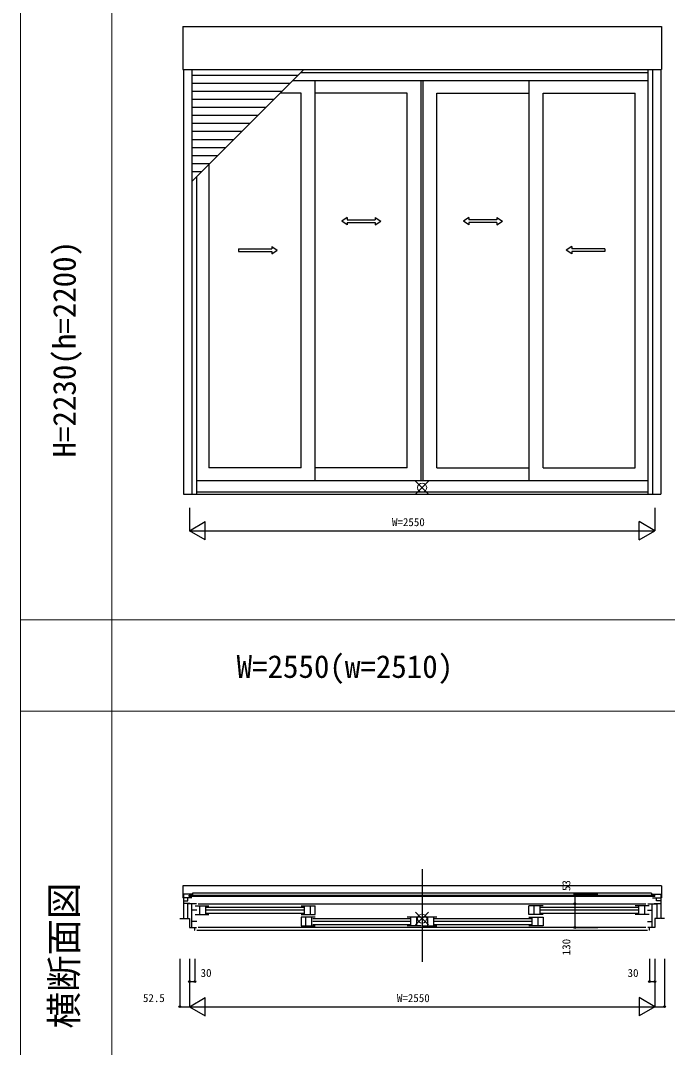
# Model space of a CAD drawing. Units: millimetres, scale not verified. Extents: x -13762 to 13750, y -10012 to 10000.
# Drawn here: x -13750 to -10206, y -4743 to 885 of the extents above; entities that cross this region are included whole.
import ezdxf
from ezdxf.enums import TextEntityAlignment as Align

# ---------------------------------------------------------------- set-up
doc = ezdxf.new("R2010")
doc.units = ezdxf.units.MM
doc.header["$LTSCALE"] = 50
for name, color, linetype in [('0-0_0', 3, 'Continuous'), ('0-1_YKK_A1', 4, 'Continuous'), ('0-3_YKK_B1', 4, 'Continuous'), ('0-9_YKK_N1', 2, 'Continuous')]:
    doc.layers.add(name, color=color, linetype=linetype)
doc.layers.add('0-7_YKK_F1', color=7, linetype='Continuous', lineweight=18)
doc.layers.add('0-8_YKK_IN', color=1, linetype='Continuous', lineweight=18)
doc.styles.add('ＭＳ ゴシック', font='')
doc.styles.get('ＭＳ ゴシック').set_extended_font_data('MS Gothic')

msp = doc.modelspace()

# ---------------------------------------------------------------- linework, layer by layer
at = {"layer": '0-1_YKK_A1'}
for p, q in [((-12861.3, 851.6), (-10238.3, 851.6)), ((-12861.3, 851.6), (-12861.3, 616.8)), ((-10238.3, 851.6), (-10238.3, 616.8)), ((-12861.3, 616.8), (-10238.3, 616.8)), ((-12857.3, 616.8), (-12857.3, -1711.2)), ((-12812.3, 616.8), (-12812.3, -1711.2)), ((-12812.3, 2.9), (-12198.4, 616.8)), ((-12231.4, 583.79), (-12812.3, 583.79)), ((-12214.9, 600.3), (-10313.8, 600.3)), ((-10313.8, 616.8), (-10313.8, -1711.2)), ((-10287.3, 616.8), (-10287.3, -1711.2)), ((-10242.3, 616.8), (-10242.3, -1711.2)), ((-12275.4, 539.79), (-12812.3, 539.79)), ((-12258.9, 556.3), (-10313.8, 556.3)), ((-12135.3, -1635.7), (-12135.3, 556.3)), ((-11554.8, -1635.7), (-11554.8, 556.3)), ((-11544.8, -1635.7), (-11544.8, 556.3)), ((-10964.3, 556.3), (-10964.3, -1635.7)), ((-12319.4, 495.79), (-12812.3, 495.79)), ((-12363.4, 451.79), (-12812.3, 451.79)), ((-12213.3, 487.3), (-12327.9, 487.3)), ((-12213.3, -1565.7), (-12213.3, 487.3)), ((-11630.8, 487.3), (-12135.3, 487.3)), ((-11630.8, -1565.7), (-11630.8, 487.3)), ((-11468.8, 487.3), (-10964.3, 487.3)), ((-11468.8, -1565.7), (-11468.8, 487.3)), ((-10886.3, 487.3), (-10381.8, 487.3)), ((-10886.3, -1565.7), (-10886.3, 487.3)), ((-10381.8, -1565.7), (-10381.8, 487.3)), ((-12407.4, 407.79), (-12812.3, 407.79)), ((-12451.4, 363.79), (-12812.3, 363.79)), ((-12495.4, 319.79), (-12812.3, 319.79)), ((-12539.4, 275.79), (-12812.3, 275.79)), ((-12583.4, 231.79), (-12812.3, 231.79)), ((-12627.4, 187.79), (-12812.3, 187.79)), ((-12671.4, 143.79), (-12812.3, 143.79)), ((-12715.4, 99.79), (-12812.3, 99.79)), ((-12717.8, 97.4), (-12717.8, -1565.7)), ((-12759.4, 55.79), (-12812.3, 55.79)), ((-12785.8, 29.4), (-12785.8, -1711.2)), ((-11959.72, -194.34), (-11989.72, -214.34)), ((-11959.72, -234.34), (-11989.72, -214.34)), ((-11959.72, -194.34), (-11959.72, -206.84)), ((-11959.72, -206.83), (-11806.38, -206.81)), ((-11959.72, -221.83), (-11806.37, -221.81)), ((-11959.72, -221.84), (-11959.72, -234.34)), ((-11806.39, -194.31), (-11776.38, -214.31)), ((-11806.39, -194.31), (-11806.38, -206.81)), ((-11806.37, -234.31), (-11776.38, -214.31)), ((-11806.37, -221.81), (-11806.37, -234.31)), ((-11293.21, -194.31), (-11323.22, -214.31)), ((-11293.23, -234.31), (-11323.22, -214.31)), ((-11139.88, -221.83), (-11293.23, -221.81)), ((-11293.23, -221.81), (-11293.23, -234.31)), ((-11293.21, -194.31), (-11293.22, -206.81)), ((-11139.88, -206.83), (-11293.22, -206.81)), ((-11139.88, -194.34), (-11109.88, -214.34)), ((-11139.88, -194.34), (-11139.88, -206.84)), ((-11139.88, -234.34), (-11109.88, -214.34)), ((-11139.88, -221.84), (-11139.88, -234.34)), ((-12556.47, -366.83), (-12373.13, -366.83)), ((-12556.47, -366.83), (-12556.47, -381.82)), ((-12556.47, -381.82), (-12373.13, -381.83)), ((-12373.13, -354.34), (-12343.13, -374.34)), ((-12373.13, -354.34), (-12373.13, -366.83)), ((-12373.13, -394.33), (-12343.13, -374.34)), ((-12373.13, -381.83), (-12373.13, -394.33)), ((-10730.48, -354.34), (-10760.48, -374.34)), ((-10730.48, -394.33), (-10760.48, -374.34)), ((-10730.48, -354.34), (-10730.48, -366.83)), ((-10549.14, -366.83), (-10730.48, -366.83)), ((-10549.14, -381.82), (-10730.48, -381.83)), ((-10730.48, -381.83), (-10730.48, -394.33)), ((-10549.14, -366.83), (-10549.14, -381.82)), ((-12213.3, -1565.7), (-12717.8, -1565.7)), ((-11630.8, -1565.7), (-12135.3, -1565.7)), ((-11468.8, -1565.7), (-10964.3, -1565.7)), ((-10886.3, -1565.7), (-10381.8, -1565.7)), ((-12785.8, -1635.7), (-10313.8, -1635.7)), ((-12857.3, -1711.2), (-10242.3, -1711.2)), ((-12785.8, -1698.2), (-10313.8, -1698.2))]:
    msp.add_line(p, q, dxfattribs=at)
at = {"layer": '0-3_YKK_B1'}
for p, q in [((-11549.8, -3765.8), (-11549.8, -4274.2)), ((-10238.3, -3856.2), (-10238.3, -3923.2)), ((-12857.3, -3923.2), (-12861.3, -3923.2)), ((-12812.3, -3923.2), (-12857.3, -3923.2)), ((-10292.3, -3897.3), (-10292.3, -3907.8)), ((-10287.3, -3923.2), (-10242.3, -3923.2)), ((-10274.3, -3915.8), (-10274.3, -3907.8)), ((-10242.3, -3923.2), (-10238.3, -3923.2)), ((-12821.8, -3953.3), (-12857.3, -3953.3)), ((-12821.8, -3955.2), (-12821.8, -3953.3)), ((-12810.8, -4085.2), (-12810.8, -3955.2)), ((-12783.8, -3990.4), (-12810.8, -3990.4)), ((-12793.8, -3966.9), (-12717.8, -3966.9)), ((-12775.8, -3955.2), (-10323.8, -3955.2)), ((-12768.8, -3966.9), (-12768.8, -4013.9)), ((-12735.8, -3966.9), (-12735.8, -4013.9)), ((-12731.8, -3974.4), (-12199.3, -3974.4)), ((-12199.3, -3990.9), (-12731.8, -3990.9)), ((-12213.3, -3966.9), (-12135.3, -3966.9)), ((-12195.3, -3966.9), (-12195.3, -4013.9)), ((-12162.3, -3966.9), (-12162.3, -4013.9)), ((-10886.3, -3966.9), (-10964.3, -3966.9)), ((-10937.3, -3966.9), (-10937.3, -4013.9)), ((-10904.3, -3966.9), (-10904.3, -4013.9)), ((-10900.3, -3974.4), (-10367.8, -3974.4)), ((-10367.8, -3990.9), (-10900.3, -3990.9)), ((-10305.8, -3966.9), (-10381.8, -3966.9)), ((-10363.8, -3966.9), (-10363.8, -4013.9)), ((-10330.8, -3966.9), (-10330.8, -4013.9)), ((-10315.8, -3990.4), (-10288.8, -3990.4)), ((-10288.8, -4085.2), (-10288.8, -3955.2)), ((-10277.8, -3955.2), (-10277.8, -3953.3)), ((-10277.8, -3953.3), (-10242.3, -3953.3)), ((-12877.3, -4036.2), (-12857.3, -4036.2)), ((-12793.8, -4013.9), (-12717.8, -4013.9)), ((-12731.8, -4007.4), (-12199.3, -4007.4)), ((-12186.3, -4075.9), (-12186.3, -4028.9)), ((-12153.3, -4075.9), (-12153.3, -4028.9)), ((-12149.3, -4036.4), (-11616.8, -4036.4)), ((-11554.8, -4028.9), (-11630.8, -4028.9)), ((-11612.8, -4028.9), (-11612.8, -4075.9)), ((-11579.8, -4028.9), (-11579.8, -4075.9)), ((-11468.8, -4028.9), (-11544.8, -4028.9)), ((-11519.8, -4028.9), (-11519.8, -4075.9)), ((-11486.8, -4028.9), (-11486.8, -4075.9)), ((-11482.8, -4036.4), (-10950.3, -4036.4)), ((-10946.3, -4075.9), (-10946.3, -4028.9)), ((-10913.3, -4075.9), (-10913.3, -4028.9)), ((-10900.3, -4007.4), (-10367.8, -4007.4)), ((-10305.8, -4013.9), (-10381.8, -4013.9)), ((-10222.3, -4036.2), (-10242.3, -4036.2)), ((-12783.8, -4052.4), (-12810.8, -4052.4)), ((-12784.8, -4100.2), (-10314.8, -4100.2)), ((-10323.8, -4085.2), (-12775.8, -4085.2)), ((-11616.8, -4052.9), (-12149.3, -4052.9)), ((-12149.3, -4069.4), (-11616.8, -4069.4)), ((-11554.8, -4075.9), (-11630.8, -4075.9)), ((-11544.8, -4075.9), (-11468.8, -4075.9)), ((-10950.3, -4052.9), (-11482.8, -4052.9)), ((-11482.8, -4069.4), (-10950.3, -4069.4)), ((-10315.8, -4052.4), (-10288.8, -4052.4))]:
    msp.add_line(p, q, dxfattribs=at)
for points in [[(-10238.3, -3856.2), (-12861.3, -3856.2), (-12861.3, -3923.2)], [(-12812.3, -3902.2), (-12857.3, -3902.2), (-12857.3, -4036.2)], [(-12857.3, -3939.4), (-12834.2, -3939.4), (-12834.2, -3923.2)], [(-10274.3, -3915.8), (-12825.3, -3915.8), (-12825.3, -3907.8), (-10274.3, -3907.8)], [(-10292.3, -3897.3), (-12807.3, -3897.3), (-12807.3, -3907.8)], [(-10287.3, -3902.2), (-10242.3, -3902.2), (-10242.3, -4036.2)], [(-10242.3, -3939.4), (-10265.4, -3939.4), (-10265.4, -3923.2)], [(-12785.8, -3955.2), (-12834.8, -3955.2), (-12834.8, -4035.2)], [(-12213.3, -4013.9), (-12135.3, -4013.9), (-12135.3, -3966.9)], [(-10886.3, -4013.9), (-10964.3, -4013.9), (-10964.3, -3966.9)], [(-10313.8, -3955.2), (-10264.8, -3955.2), (-10264.8, -4035.2)], [(-12854.8, -4035.2), (-12824.8, -4035.2), (-12824.8, -4085.2), (-12785.8, -4085.2)], [(-12135.3, -4028.9), (-12213.3, -4028.9), (-12213.3, -4075.9), (-12135.3, -4075.9)], [(-10964.3, -4028.9), (-10886.3, -4028.9), (-10886.3, -4075.9), (-10964.3, -4075.9)], [(-10244.8, -4035.2), (-10274.8, -4035.2), (-10274.8, -4085.2), (-10313.8, -4085.2)], [(-12797.3, -4100.2), (-12794.8, -4100.2), (-12794.8, -4085.2)], [(-10302.3, -4100.2), (-10304.8, -4100.2), (-10304.8, -4085.2)]]:
    msp.add_lwpolyline(points, dxfattribs=at)
at = {"layer": '0-7_YKK_F1'}
for p, q in [((-13749.8, -9999.7), (-13749.8, 10000.3)), ((-13249.8, -9999.7), (-13249.8, 9500.3)), ((-13749.8, -2399.7), (-3349.8, -2399.7)), ((-13749.8, -2899.7), (-3349.8, -2899.7))]:
    msp.add_line(p, q, dxfattribs=at)
at = {"layer": '0-7_YKK_F1', "color": 1}
msp.add_line((-13749.8, -2899.7), (-3349.8, -2899.7), dxfattribs=at)
at = {"layer": '0-8_YKK_IN'}
for p, q in [((-11514.44, -1639.35), (-11585.16, -1710.06)), ((-11514.44, -1710.06), (-11585.16, -1639.35)), ((-11514.44, -4000.85), (-11585.16, -4071.56)), ((-11514.44, -4071.56), (-11585.16, -4000.85))]:
    msp.add_line(p, q, dxfattribs=at)
for centre in [(-11549.8, -1674.7), (-11549.8, -4036.2)]:
    msp.add_circle(centre, 25, dxfattribs=at)
at = {"layer": '0-9_YKK_N1'}
for p, q in [((-12824.8, -1786.2), (-12824.8, -1911.2)), ((-10274.8, -1786.2), (-10274.8, -1911.2)), ((-12824.8, -1911.2), (-12738.2, -1861.2)), ((-12824.8, -1911.2), (-10274.8, -1911.2)), ((-12738.2, -1961.2), (-12824.8, -1911.2)), ((-12738.2, -1961.2), (-12738.2, -1861.2)), ((-10361.4, -1961.2), (-10361.4, -1861.2)), ((-10274.8, -1911.2), (-10361.4, -1861.2)), ((-10361.4, -1961.2), (-10274.8, -1911.2)), ((-10712.64, -3902.2), (-10587.64, -3902.2)), ((-10712.64, -3955.2), (-10587.64, -3955.2)), ((-12877.3, -4256.7), (-12877.3, -4519.2)), ((-12824.8, -4256.7), (-12824.8, -4519.2)), ((-12794.8, -4256.7), (-12794.8, -4381.7)), ((-10304.8, -4256.7), (-10304.8, -4381.7)), ((-10274.8, -4256.7), (-10274.8, -4519.2)), ((-10222.3, -4256.7), (-10222.3, -4519.2)), ((-12824.8, -4381.7), (-12794.8, -4381.7)), ((-10304.8, -4381.7), (-10274.8, -4381.7)), ((-12824.8, -4519.2), (-12738.2, -4469.2)), ((-12738.2, -4569.2), (-12738.2, -4469.2)), ((-10361.4, -4469.2), (-10361.4, -4569.2)), ((-10274.8, -4519.2), (-10361.4, -4469.2)), ((-12877.3, -4519.2), (-12824.8, -4519.2)), ((-12824.8, -4519.2), (-10274.8, -4519.2)), ((-12824.8, -4519.2), (-12738.2, -4569.2)), ((-10274.8, -4519.2), (-10361.4, -4569.2)), ((-10274.8, -4519.2), (-10222.3, -4519.2))]:
    msp.add_line(p, q, dxfattribs=at)
msp.add_lwpolyline([(-10712.64, -3902.2), (-10712.64, -4085.2), (-10587.64, -4085.2)], dxfattribs=at)
for centre in [(-10712.64, -3902.2), (-10712.64, -3955.2), (-10712.64, -4085.2), (-12824.8, -4381.7), (-12794.8, -4381.7), (-10304.8, -4381.7), (-10274.8, -4381.7), (-12877.3, -4519.2), (-10222.3, -4519.2)]:
    msp.add_circle(centre, 5, dxfattribs=at)

# ---------------------------------------------------------------- texts
at = {"layer": '0-0_0', "style": 'ＭＳ ゴシック'}
for s, height, p in [('H=2230(h=2200)', 124.6, (-13409.85, -1509.79)), ('横断面図', 146.6, (-13394.85, -4639.07))]:
    msp.add_text(s, height=height, rotation=90, dxfattribs=at).set_placement(p, align=Align.BOTTOM_LEFT)
msp.add_text('W=2550(w=2510)', height=124.6, dxfattribs=at).set_placement((-12566.15, -2754.89), align=Align.BOTTOM_LEFT)
at = {"layer": '0-9_YKK_N1', "style": 'ＭＳ ゴシック'}
for s, p in [('W=2550', (-11714.8, -1899.2)), ('30', (-12763.3, -4369.7)), ('30', (-10424.3, -4369.7)), ('52.5', (-13079.23, -4507.2)), ('W=2550', (-11687.62, -4507.2))]:
    msp.add_text(s, height=43.99, dxfattribs=at).set_placement(p, align=Align.BOTTOM_LEFT)
for s, p in [('53', (-10724.64, -3885.6)), ('130', (-10724.64, -4237.4))]:
    msp.add_text(s, height=43.99, rotation=90, dxfattribs=at).set_placement(p, align=Align.BOTTOM_LEFT)

doc.saveas('drawing.dxf')
